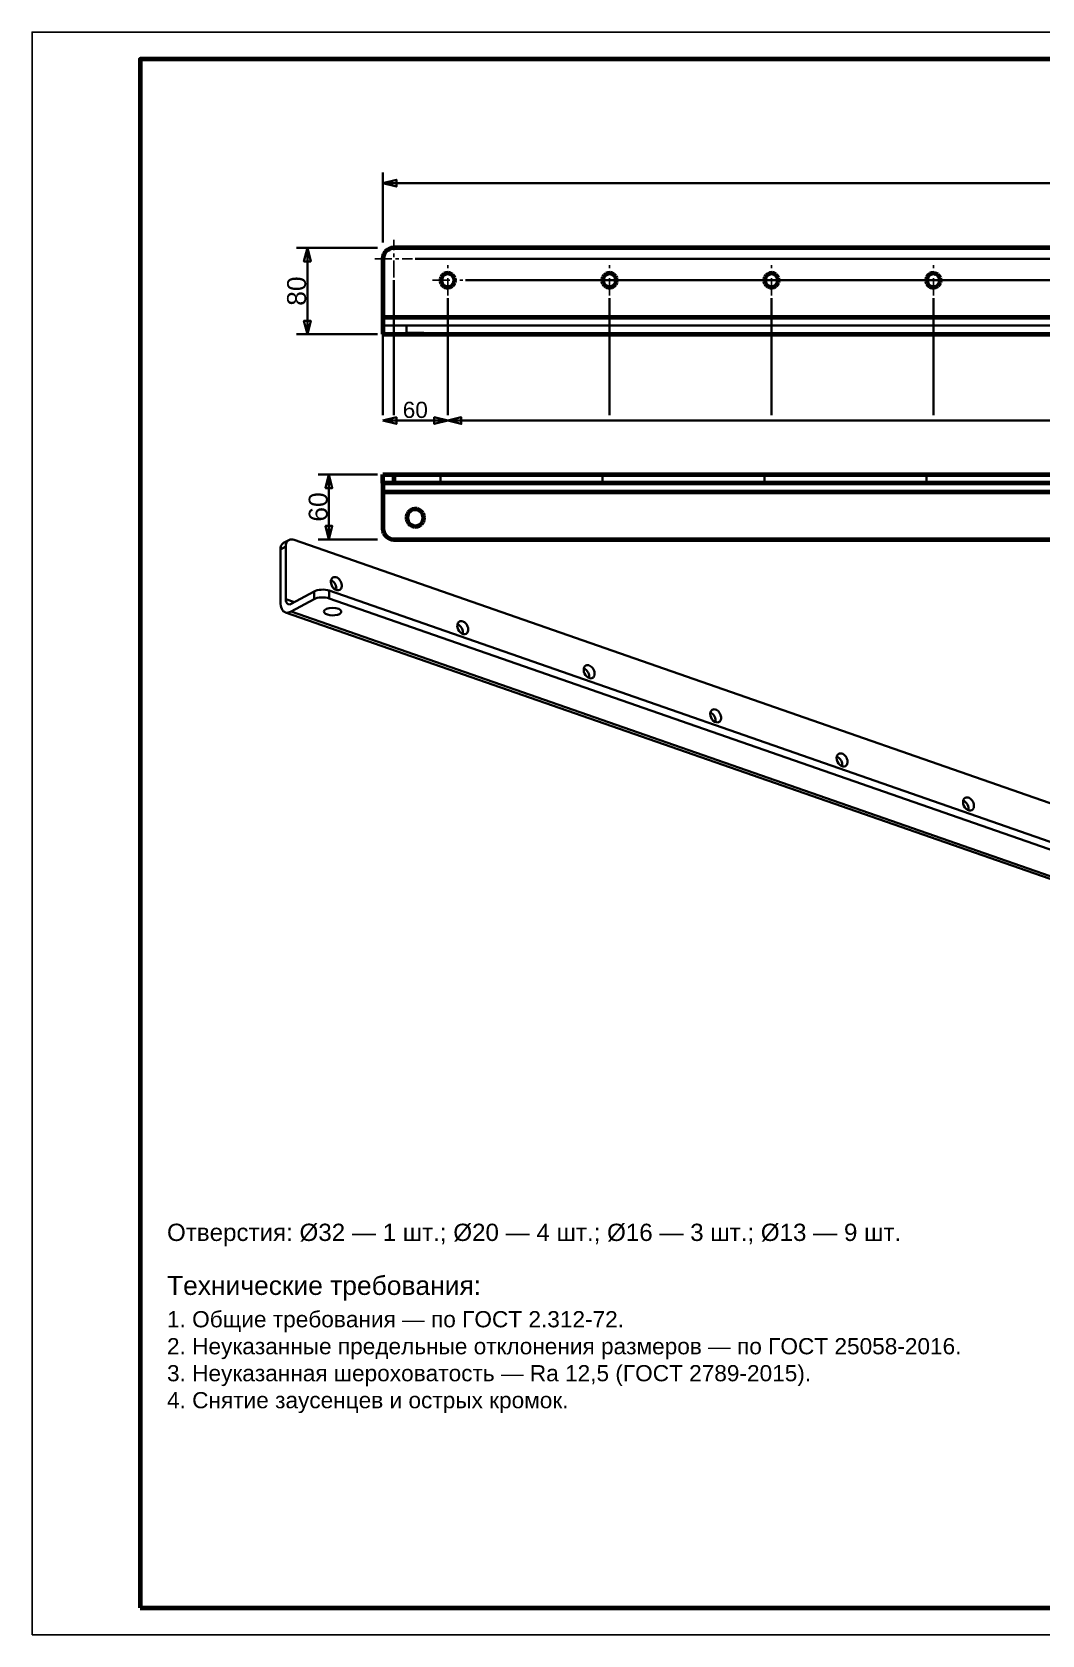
# Model space of a CAD drawing. Header units: millimetres. Extents: x 0 to 420, y 0 to 297.
# Drawn here: x 0 to 187.1, y 0 to 297 of the extents above; entities that cross this region are included whole.
import ezdxf
from ezdxf.enums import TextEntityAlignment as Align

# ---------------------------------------------------------------- set-up
doc = ezdxf.new("R2010")
doc.units = ezdxf.units.MM
doc.linetypes.add('CENTER', pattern=[5.08, 3.175, -0.635, 0.635, -0.635])
doc.linetypes.add('DASHED', pattern=[1.524, 1.27, -0.254])
doc.styles.add('GOST', font='Arial')

msp = doc.modelspace()

# ---------------------------------------------------------------- linework, layer by layer
at = {"color": 7, "lineweight": 35}
for p, q in [((65, 258), (65, 271)), ((65, 269), (329, 269)), ((64, 257), (49, 257)), ((51, 241), (51, 257)), ((71, 255), (344, 255)), ((67, 251), (67, 226)), ((80.3, 251), (344, 251)), ((110.3, 251), (344, 251)), ((140.3, 251), (344, 251)), ((170.3, 251), (344, 251)), ((77, 247.7), (77, 226)), ((107, 247.7), (107, 226)), ((137, 247.7), (137, 226)), ((167, 247.7), (167, 226)), ((64, 241), (49, 241)), ((65, 241), (65, 226)), ((65, 226), (65, 227)), ((77, 226), (77, 227)), ((77, 226), (77, 227)), ((65, 225), (77, 225)), ((77, 225), (317, 225)), ((64, 215), (53, 215)), ((55, 203), (55, 215)), ((64, 203), (53, 203))]:
    msp.add_line(p, q, dxfattribs=at)
at = {"color": 4, "linetype": 'CENTER', "lineweight": 25}
for p, q in [((67, 251.5), (67, 258.5)), ((63.5, 255), (70.5, 255)), ((77, 248.2), (77, 253.8)), ((107, 248.2), (107, 253.8)), ((137, 248.2), (137, 253.8)), ((167, 248.2), (167, 253.8)), ((74.2, 251), (79.8, 251)), ((104.2, 251), (109.8, 251)), ((134.2, 251), (139.8, 251)), ((164.2, 251), (169.8, 251))]:
    msp.add_line(p, q, dxfattribs=at)
at = {"color": 1, "lineweight": 70}
for p, q in [((65.05, 255.45), (65, 255)), ((65.2, 255.87), (65.05, 255.45)), ((65.44, 256.25), (65.2, 255.87)), ((65.75, 256.56), (65.44, 256.25)), ((66.13, 256.8), (65.75, 256.56)), ((66.55, 256.95), (66.13, 256.8)), ((67, 257), (66.55, 256.95)), ((327, 257), (67, 257)), ((65, 255), (65, 244.2)), ((75.83, 251.56), (75.71, 251.19)), ((75.71, 251.19), (75.71, 250.81)), ((75.71, 250.81), (75.83, 250.44)), ((76.05, 251.88), (75.83, 251.56)), ((75.83, 250.44), (76.05, 250.12)), ((76.35, 252.13), (76.05, 251.88)), ((76.05, 250.12), (76.35, 249.87)), ((76.71, 252.27), (76.35, 252.13)), ((76.35, 249.87), (76.71, 249.73)), ((77.1, 252.3), (76.71, 252.27)), ((76.71, 249.73), (77.1, 249.7)), ((77.47, 252.21), (77.1, 252.3)), ((77.1, 249.7), (77.47, 249.79)), ((77.81, 252.02), (77.47, 252.21)), ((77.47, 249.79), (77.81, 249.98)), ((78.07, 251.73), (77.81, 252.02)), ((77.81, 249.98), (78.07, 250.27)), ((78.24, 251.38), (78.07, 251.73)), ((78.07, 250.27), (78.24, 250.62)), ((78.3, 251), (78.24, 251.38)), ((78.24, 250.62), (78.3, 251)), ((105.83, 251.56), (105.71, 251.19)), ((105.71, 251.19), (105.71, 250.81)), ((105.71, 250.81), (105.83, 250.44)), ((106.05, 251.88), (105.83, 251.56)), ((105.83, 250.44), (106.05, 250.12)), ((106.35, 252.13), (106.05, 251.88)), ((106.05, 250.12), (106.35, 249.87)), ((106.71, 252.27), (106.35, 252.13)), ((106.35, 249.87), (106.71, 249.73)), ((107.1, 252.3), (106.71, 252.27)), ((106.71, 249.73), (107.1, 249.7)), ((107.47, 252.21), (107.1, 252.3)), ((107.1, 249.7), (107.47, 249.79)), ((107.81, 252.02), (107.47, 252.21)), ((107.47, 249.79), (107.81, 249.98)), ((108.07, 251.73), (107.81, 252.02)), ((107.81, 249.98), (108.07, 250.27)), ((108.24, 251.38), (108.07, 251.73)), ((108.07, 250.27), (108.24, 250.62)), ((108.3, 251), (108.24, 251.38)), ((108.24, 250.62), (108.3, 251)), ((135.83, 251.56), (135.71, 251.19)), ((135.71, 251.19), (135.71, 250.81)), ((135.71, 250.81), (135.83, 250.44)), ((136.05, 251.88), (135.83, 251.56)), ((135.83, 250.44), (136.05, 250.12)), ((136.35, 252.13), (136.05, 251.88)), ((136.05, 250.12), (136.35, 249.87)), ((136.71, 252.27), (136.35, 252.13)), ((136.35, 249.87), (136.71, 249.73)), ((137.1, 252.3), (136.71, 252.27)), ((136.71, 249.73), (137.1, 249.7)), ((137.47, 252.21), (137.1, 252.3)), ((137.1, 249.7), (137.47, 249.79)), ((137.81, 252.02), (137.47, 252.21)), ((137.47, 249.79), (137.81, 249.98)), ((138.07, 251.73), (137.81, 252.02)), ((137.81, 249.98), (138.07, 250.27)), ((138.24, 251.38), (138.07, 251.73)), ((138.07, 250.27), (138.24, 250.62)), ((138.3, 251), (138.24, 251.38)), ((138.24, 250.62), (138.3, 251)), ((165.83, 251.56), (165.71, 251.19)), ((165.71, 251.19), (165.71, 250.81)), ((165.71, 250.81), (165.83, 250.44)), ((166.05, 251.88), (165.83, 251.56)), ((165.83, 250.44), (166.05, 250.12)), ((166.35, 252.13), (166.05, 251.88)), ((166.05, 250.12), (166.35, 249.87)), ((166.71, 252.27), (166.35, 252.13)), ((166.35, 249.87), (166.71, 249.73)), ((167.1, 252.3), (166.71, 252.27)), ((166.71, 249.73), (167.1, 249.7)), ((167.47, 252.21), (167.1, 252.3)), ((167.1, 249.7), (167.47, 249.79)), ((167.81, 252.02), (167.47, 252.21)), ((167.47, 249.79), (167.81, 249.98)), ((168.07, 251.73), (167.81, 252.02)), ((167.81, 249.98), (168.07, 250.27)), ((168.24, 251.38), (168.07, 251.73)), ((168.07, 250.27), (168.24, 250.62)), ((168.3, 251), (168.24, 251.38)), ((168.24, 250.62), (168.3, 251)), ((65, 244.2), (65, 243.84)), ((65, 244.2), (329, 244.2)), ((65, 243.84), (65, 243.49)), ((65, 243.49), (65, 243.14)), ((65, 243.14), (65, 242.81)), ((65, 242.81), (65, 242.5)), ((65, 242.5), (65, 242.2)), ((65, 242.2), (65, 241.94)), ((65, 241.94), (65, 241.7)), ((65, 241.7), (65, 241.49)), ((65, 241.49), (65, 241.32)), ((65, 241.32), (65, 241.18)), ((65, 241.18), (65, 241.08)), ((65, 241.08), (65, 241.02)), ((65, 241.02), (65, 241)), ((65, 241), (329, 241)), ((69.44, 241), (69.4, 241)), ((69.56, 241), (69.44, 241)), ((69.75, 241), (69.56, 241)), ((70, 241), (69.75, 241)), ((70.31, 241), (70, 241)), ((70.64, 241), (70.31, 241)), ((71, 241), (70.64, 241)), ((71.36, 241), (71, 241)), ((71.69, 241), (71.36, 241)), ((72, 241), (71.69, 241)), ((72.25, 241), (72, 241)), ((72.44, 241), (72.25, 241)), ((72.56, 241), (72.44, 241)), ((72.6, 241), (72.56, 241)), ((65, 213.4), (65, 215)), ((65, 215), (65.01, 215)), ((65.01, 215), (65.05, 215)), ((65.05, 215), (65.11, 215)), ((65.11, 215), (65.2, 215)), ((65.2, 215), (65.31, 215)), ((65.31, 215), (65.44, 215)), ((65.44, 215), (65.59, 215)), ((65.59, 215), (65.75, 215)), ((65.75, 215), (65.94, 215)), ((65.94, 215), (66.13, 215)), ((66.13, 215), (66.34, 215)), ((66.34, 215), (66.55, 215)), ((66.55, 215), (66.78, 215)), ((66.78, 215), (67, 215)), ((67, 215), (327, 215)), ((67, 215), (67, 213.4)), ((65.01, 213.4), (65, 213.4)), ((65, 213.4), (65, 213.39)), ((65, 213.39), (65, 213.36)), ((65, 213.36), (65, 213.31)), ((65, 213.31), (65, 213.24)), ((65, 213.24), (65, 213.15)), ((65, 213.15), (65, 213.05)), ((65, 213.05), (65, 212.93)), ((65, 212.93), (65, 212.8)), ((65, 212.8), (65, 212.65)), ((65, 212.65), (65, 212.49)), ((65, 212.49), (65, 212.33)), ((65, 212.33), (65, 212.16)), ((65, 212.16), (65, 211.98)), ((65, 211.98), (65, 211.8)), ((65, 211.8), (65, 205)), ((65, 211.8), (329, 211.8)), ((65.05, 213.4), (65.01, 213.4)), ((65.11, 213.4), (65.05, 213.4)), ((65.2, 213.4), (65.11, 213.4)), ((65.31, 213.4), (65.2, 213.4)), ((65.44, 213.4), (65.31, 213.4)), ((65.59, 213.4), (65.44, 213.4)), ((65.75, 213.4), (65.59, 213.4)), ((65.94, 213.4), (65.75, 213.4)), ((66.13, 213.4), (65.94, 213.4)), ((66.34, 213.4), (66.13, 213.4)), ((66.55, 213.4), (66.34, 213.4)), ((66.78, 213.4), (66.55, 213.4)), ((67, 213.4), (66.78, 213.4)), ((327, 213.4), (67, 213.4)), ((69.76, 208.01), (69.53, 207.64)), ((70.08, 208.31), (69.76, 208.01)), ((70.46, 208.51), (70.08, 208.31)), ((70.89, 208.6), (70.46, 208.51)), ((71.33, 208.57), (70.89, 208.6)), ((71.74, 208.42), (71.33, 208.57)), ((72.09, 208.17), (71.74, 208.42)), ((72.37, 207.83), (72.09, 208.17)), ((65, 205), (65.05, 204.55)), ((69.53, 207.64), (69.41, 207.22)), ((69.41, 207.22), (69.41, 206.78)), ((69.41, 206.78), (69.53, 206.36)), ((69.53, 206.36), (69.76, 205.99)), ((69.76, 205.99), (70.08, 205.69)), ((70.08, 205.69), (70.46, 205.49)), ((70.46, 205.49), (70.89, 205.4)), ((70.89, 205.4), (71.33, 205.43)), ((71.33, 205.43), (71.74, 205.58)), ((71.74, 205.58), (72.09, 205.83)), ((72.09, 205.83), (72.37, 206.17)), ((72.54, 207.43), (72.37, 207.83)), ((72.37, 206.17), (72.54, 206.57)), ((72.6, 207), (72.54, 207.43)), ((72.54, 206.57), (72.6, 207)), ((65.05, 204.55), (65.2, 204.13)), ((65.2, 204.13), (65.44, 203.75)), ((65.44, 203.75), (65.75, 203.44)), ((65.75, 203.44), (66.13, 203.2)), ((66.13, 203.2), (66.55, 203.05)), ((66.55, 203.05), (67, 203)), ((67, 203), (327, 203))]:
    msp.add_line(p, q, dxfattribs=at)
at = {"color": 5, "linetype": 'DASHED', "lineweight": 35}
for p, q in [((65, 255), (65.05, 255.45)), ((65.05, 255.45), (65.2, 255.87)), ((65.2, 255.87), (65.44, 256.25)), ((65.44, 256.25), (65.75, 256.56)), ((65.75, 256.56), (66.13, 256.8)), ((66.13, 256.8), (66.55, 256.95)), ((66.55, 256.95), (67, 257)), ((67, 257), (327, 257)), ((65, 244.2), (65, 255)), ((75.71, 251.19), (75.83, 251.56)), ((75.71, 250.81), (75.71, 251.19)), ((75.83, 250.44), (75.71, 250.81)), ((75.83, 251.56), (76.05, 251.88)), ((76.05, 250.12), (75.83, 250.44)), ((76.05, 251.88), (76.35, 252.13)), ((76.35, 249.87), (76.05, 250.12)), ((76.35, 252.13), (76.71, 252.27)), ((76.71, 249.73), (76.35, 249.87)), ((76.71, 252.27), (77.1, 252.3)), ((77.1, 249.7), (76.71, 249.73)), ((77.1, 252.3), (77.47, 252.21)), ((77.47, 249.79), (77.1, 249.7)), ((77.47, 252.21), (77.81, 252.02)), ((77.81, 249.98), (77.47, 249.79)), ((77.81, 252.02), (78.07, 251.73)), ((78.07, 250.27), (77.81, 249.98)), ((78.07, 251.73), (78.24, 251.38)), ((78.24, 250.62), (78.07, 250.27)), ((78.24, 251.38), (78.3, 251)), ((78.3, 251), (78.24, 250.62)), ((105.71, 251.19), (105.83, 251.56)), ((105.71, 250.81), (105.71, 251.19)), ((105.83, 250.44), (105.71, 250.81)), ((105.83, 251.56), (106.05, 251.88)), ((106.05, 250.12), (105.83, 250.44)), ((106.05, 251.88), (106.35, 252.13)), ((106.35, 249.87), (106.05, 250.12)), ((106.35, 252.13), (106.71, 252.27)), ((106.71, 249.73), (106.35, 249.87)), ((106.71, 252.27), (107.1, 252.3)), ((107.1, 249.7), (106.71, 249.73)), ((107.1, 252.3), (107.47, 252.21)), ((107.47, 249.79), (107.1, 249.7)), ((107.47, 252.21), (107.81, 252.02)), ((107.81, 249.98), (107.47, 249.79)), ((107.81, 252.02), (108.07, 251.73)), ((108.07, 250.27), (107.81, 249.98)), ((108.07, 251.73), (108.24, 251.38)), ((108.24, 250.62), (108.07, 250.27)), ((108.24, 251.38), (108.3, 251)), ((108.3, 251), (108.24, 250.62)), ((135.71, 251.19), (135.83, 251.56)), ((135.71, 250.81), (135.71, 251.19)), ((135.83, 250.44), (135.71, 250.81)), ((135.83, 251.56), (136.05, 251.88)), ((136.05, 250.12), (135.83, 250.44)), ((136.05, 251.88), (136.35, 252.13)), ((136.35, 249.87), (136.05, 250.12)), ((136.35, 252.13), (136.71, 252.27)), ((136.71, 249.73), (136.35, 249.87)), ((136.71, 252.27), (137.1, 252.3)), ((137.1, 249.7), (136.71, 249.73)), ((137.1, 252.3), (137.47, 252.21)), ((137.47, 249.79), (137.1, 249.7)), ((137.47, 252.21), (137.81, 252.02)), ((137.81, 249.98), (137.47, 249.79)), ((137.81, 252.02), (138.07, 251.73)), ((138.07, 250.27), (137.81, 249.98)), ((138.07, 251.73), (138.24, 251.38)), ((138.24, 250.62), (138.07, 250.27)), ((138.24, 251.38), (138.3, 251)), ((138.3, 251), (138.24, 250.62)), ((165.71, 251.19), (165.83, 251.56)), ((165.71, 250.81), (165.71, 251.19)), ((165.83, 250.44), (165.71, 250.81)), ((165.83, 251.56), (166.05, 251.88)), ((166.05, 250.12), (165.83, 250.44)), ((166.05, 251.88), (166.35, 252.13)), ((166.35, 249.87), (166.05, 250.12)), ((166.35, 252.13), (166.71, 252.27)), ((166.71, 249.73), (166.35, 249.87)), ((166.71, 252.27), (167.1, 252.3)), ((167.1, 249.7), (166.71, 249.73)), ((167.1, 252.3), (167.47, 252.21)), ((167.47, 249.79), (167.1, 249.7)), ((167.47, 252.21), (167.81, 252.02)), ((167.81, 249.98), (167.47, 249.79)), ((167.81, 252.02), (168.07, 251.73)), ((168.07, 250.27), (167.81, 249.98)), ((168.07, 251.73), (168.24, 251.38)), ((168.24, 250.62), (168.07, 250.27)), ((168.24, 251.38), (168.3, 251)), ((168.3, 251), (168.24, 250.62)), ((65, 244.02), (65, 244.2)), ((65, 243.84), (65, 244.02)), ((65, 243.67), (65, 243.84)), ((65, 243.51), (65, 243.67)), ((65, 243.35), (65, 243.51)), ((65, 243.2), (65, 243.35)), ((65, 243.07), (65, 243.2)), ((65, 242.95), (65, 243.07)), ((65, 242.85), (65, 242.95)), ((65, 242.76), (65, 242.85)), ((65, 242.69), (65, 242.76)), ((65, 242.64), (65, 242.69)), ((65, 242.61), (65, 242.64)), ((65, 242.6), (65, 242.61)), ((329, 242.6), (65, 242.6)), ((65.01, 242.6), (65, 242.6)), ((65, 242.6), (65, 241)), ((65, 242.6), (65, 241)), ((65, 241), (65.01, 241)), ((65.05, 242.6), (65.01, 242.6)), ((65.01, 241), (65.05, 241)), ((65.11, 242.6), (65.05, 242.6)), ((65.05, 241), (65.11, 241)), ((65.2, 242.6), (65.11, 242.6)), ((65.11, 241), (65.2, 241)), ((65.31, 242.6), (65.2, 242.6)), ((65.2, 241), (65.31, 241)), ((65.44, 242.6), (65.31, 242.6)), ((65.31, 241), (65.44, 241)), ((65.59, 242.6), (65.44, 242.6)), ((65.44, 241), (65.59, 241)), ((65.75, 242.6), (65.59, 242.6)), ((65.59, 241), (65.75, 241)), ((65.94, 242.6), (65.75, 242.6)), ((65.75, 241), (65.94, 241)), ((66.13, 242.6), (65.94, 242.6)), ((65.94, 241), (66.13, 241)), ((66.34, 242.6), (66.13, 242.6)), ((66.13, 241), (66.34, 241)), ((66.55, 242.6), (66.34, 242.6)), ((66.34, 241), (66.55, 241)), ((66.78, 242.6), (66.55, 242.6)), ((66.55, 241), (66.78, 241)), ((67, 242.6), (66.78, 242.6)), ((66.78, 241), (67, 241)), ((327, 242.6), (67, 242.6)), ((327, 241), (67, 241)), ((69.4, 242.6), (69.4, 241)), ((69.4, 242.6), (69.44, 242.6)), ((69.44, 242.6), (69.4, 242.6)), ((69.4, 241), (69.44, 241)), ((69.44, 242.6), (69.56, 242.6)), ((69.56, 242.6), (69.44, 242.6)), ((69.44, 241), (69.56, 241)), ((69.56, 242.6), (69.75, 242.6)), ((69.75, 242.6), (69.56, 242.6)), ((69.56, 241), (69.75, 241)), ((69.75, 242.6), (70, 242.6)), ((70, 242.6), (69.75, 242.6)), ((69.75, 241), (70, 241)), ((70, 242.6), (70.31, 242.6)), ((70.31, 242.6), (70, 242.6)), ((70, 241), (70.31, 241)), ((70.31, 242.6), (70.64, 242.6)), ((70.64, 242.6), (70.31, 242.6)), ((70.31, 241), (70.64, 241)), ((70.64, 242.6), (71, 242.6)), ((71, 242.6), (70.64, 242.6)), ((70.64, 241), (71, 241)), ((71, 242.6), (71.36, 242.6)), ((71.36, 242.6), (71, 242.6)), ((71, 241), (71.36, 241)), ((71.36, 242.6), (71.69, 242.6)), ((71.69, 242.6), (71.36, 242.6)), ((71.36, 241), (71.69, 241)), ((71.69, 242.6), (72, 242.6)), ((72, 242.6), (71.69, 242.6)), ((71.69, 241), (72, 241)), ((72, 242.6), (72.25, 242.6)), ((72.25, 242.6), (72, 242.6)), ((72, 241), (72.25, 241)), ((72.25, 242.6), (72.44, 242.6)), ((72.44, 242.6), (72.25, 242.6)), ((72.25, 241), (72.44, 241)), ((72.44, 242.6), (72.56, 242.6)), ((72.56, 242.6), (72.44, 242.6)), ((72.44, 241), (72.56, 241)), ((72.56, 242.6), (72.6, 242.6)), ((72.6, 242.6), (72.56, 242.6)), ((72.56, 241), (72.6, 241)), ((329, 215), (65, 215)), ((65, 215), (65, 214.98)), ((65, 215), (65, 213.4)), ((65, 214.98), (65, 214.92)), ((65, 214.92), (65, 214.82)), ((65, 214.82), (65, 214.68)), ((65, 214.68), (65, 214.51)), ((65, 214.51), (65, 214.3)), ((65, 214.3), (65, 214.06)), ((65, 214.06), (65, 213.8)), ((75.7, 213.4), (75.7, 215)), ((75.7, 215), (75.73, 215)), ((75.73, 215), (75.7, 215)), ((75.73, 215), (75.83, 215)), ((75.83, 215), (75.73, 215)), ((75.83, 215), (75.98, 215)), ((75.98, 215), (75.83, 215)), ((75.98, 215), (76.19, 215)), ((76.19, 215), (75.98, 215)), ((76.19, 215), (76.44, 215)), ((76.44, 215), (76.19, 215)), ((76.44, 215), (76.71, 215)), ((76.71, 215), (76.44, 215)), ((76.71, 215), (77, 215)), ((77, 215), (76.71, 215)), ((77, 215), (77.29, 215)), ((77.29, 215), (77, 215)), ((77.29, 215), (77.56, 215)), ((77.56, 215), (77.29, 215)), ((77.56, 215), (77.81, 215)), ((77.81, 215), (77.56, 215)), ((77.81, 215), (78.02, 215)), ((78.02, 215), (77.81, 215)), ((78.02, 215), (78.17, 215)), ((78.17, 215), (78.02, 215)), ((78.17, 215), (78.27, 215)), ((78.27, 215), (78.17, 215)), ((78.27, 215), (78.3, 215)), ((78.3, 215), (78.27, 215)), ((105.7, 213.4), (105.7, 215)), ((105.7, 215), (105.73, 215)), ((105.73, 215), (105.7, 215)), ((105.73, 215), (105.83, 215)), ((105.83, 215), (105.73, 215)), ((105.83, 215), (105.98, 215)), ((105.98, 215), (105.83, 215)), ((105.98, 215), (106.19, 215)), ((106.19, 215), (105.98, 215)), ((106.19, 215), (106.44, 215)), ((106.44, 215), (106.19, 215)), ((106.44, 215), (106.71, 215)), ((106.71, 215), (106.44, 215)), ((106.71, 215), (107, 215)), ((107, 215), (106.71, 215)), ((107, 215), (107.29, 215)), ((107.29, 215), (107, 215)), ((107.29, 215), (107.56, 215)), ((107.56, 215), (107.29, 215)), ((107.56, 215), (107.81, 215)), ((107.81, 215), (107.56, 215)), ((107.81, 215), (108.02, 215)), ((108.02, 215), (107.81, 215)), ((108.02, 215), (108.17, 215)), ((108.17, 215), (108.02, 215)), ((108.17, 215), (108.27, 215)), ((108.27, 215), (108.17, 215)), ((108.27, 215), (108.3, 215)), ((108.3, 215), (108.27, 215)), ((135.7, 213.4), (135.7, 215)), ((135.7, 215), (135.73, 215)), ((135.73, 215), (135.7, 215)), ((135.73, 215), (135.83, 215)), ((135.83, 215), (135.73, 215)), ((135.83, 215), (135.98, 215)), ((135.98, 215), (135.83, 215)), ((135.98, 215), (136.19, 215)), ((136.19, 215), (135.98, 215)), ((136.19, 215), (136.44, 215)), ((136.44, 215), (136.19, 215)), ((136.44, 215), (136.71, 215)), ((136.71, 215), (136.44, 215)), ((136.71, 215), (137, 215)), ((137, 215), (136.71, 215)), ((137, 215), (137.29, 215)), ((137.29, 215), (137, 215)), ((137.29, 215), (137.56, 215)), ((137.56, 215), (137.29, 215)), ((137.56, 215), (137.81, 215)), ((137.81, 215), (137.56, 215)), ((137.81, 215), (138.02, 215)), ((138.02, 215), (137.81, 215)), ((138.02, 215), (138.17, 215)), ((138.17, 215), (138.02, 215)), ((138.17, 215), (138.27, 215)), ((138.27, 215), (138.17, 215)), ((138.27, 215), (138.3, 215)), ((138.3, 215), (138.27, 215)), ((165.7, 213.4), (165.7, 215)), ((165.7, 215), (165.73, 215)), ((165.73, 215), (165.7, 215)), ((165.73, 215), (165.83, 215)), ((165.83, 215), (165.73, 215)), ((165.83, 215), (165.98, 215)), ((165.98, 215), (165.83, 215)), ((165.98, 215), (166.19, 215)), ((166.19, 215), (165.98, 215)), ((166.19, 215), (166.44, 215)), ((166.44, 215), (166.19, 215)), ((166.44, 215), (166.71, 215)), ((166.71, 215), (166.44, 215)), ((166.71, 215), (167, 215)), ((167, 215), (166.71, 215)), ((167, 215), (167.29, 215)), ((167.29, 215), (167, 215)), ((167.29, 215), (167.56, 215)), ((167.56, 215), (167.29, 215)), ((167.56, 215), (167.81, 215)), ((167.81, 215), (167.56, 215)), ((167.81, 215), (168.02, 215)), ((168.02, 215), (167.81, 215)), ((168.02, 215), (168.17, 215)), ((168.17, 215), (168.02, 215)), ((168.17, 215), (168.27, 215)), ((168.27, 215), (168.17, 215)), ((168.27, 215), (168.3, 215)), ((168.3, 215), (168.27, 215)), ((65, 213.8), (65, 213.5)), ((65, 213.5), (65, 213.19)), ((65, 213.4), (329, 213.4)), ((65, 213.19), (65, 212.86)), ((65, 212.86), (65, 212.51)), ((65, 212.51), (65, 212.16)), ((65, 212.16), (65, 211.8)), ((65, 211.8), (65, 205)), ((75.7, 213.4), (75.73, 213.4)), ((75.73, 213.4), (75.7, 213.4)), ((75.73, 213.4), (75.83, 213.4)), ((75.83, 213.4), (75.73, 213.4)), ((75.83, 213.4), (75.98, 213.4)), ((75.98, 213.4), (75.83, 213.4)), ((75.98, 213.4), (76.19, 213.4)), ((76.19, 213.4), (75.98, 213.4)), ((76.19, 213.4), (76.44, 213.4)), ((76.44, 213.4), (76.19, 213.4)), ((76.44, 213.4), (76.71, 213.4)), ((76.71, 213.4), (76.44, 213.4)), ((76.71, 213.4), (77, 213.4)), ((77, 213.4), (76.71, 213.4)), ((77, 213.4), (77.29, 213.4)), ((77.29, 213.4), (77, 213.4)), ((77.29, 213.4), (77.56, 213.4)), ((77.56, 213.4), (77.29, 213.4)), ((77.56, 213.4), (77.81, 213.4)), ((77.81, 213.4), (77.56, 213.4)), ((77.81, 213.4), (78.02, 213.4)), ((78.02, 213.4), (77.81, 213.4)), ((78.02, 213.4), (78.17, 213.4)), ((78.17, 213.4), (78.02, 213.4)), ((78.17, 213.4), (78.27, 213.4)), ((78.27, 213.4), (78.17, 213.4)), ((78.27, 213.4), (78.3, 213.4)), ((78.3, 213.4), (78.27, 213.4)), ((105.7, 213.4), (105.73, 213.4)), ((105.73, 213.4), (105.7, 213.4)), ((105.73, 213.4), (105.83, 213.4)), ((105.83, 213.4), (105.73, 213.4)), ((105.83, 213.4), (105.98, 213.4)), ((105.98, 213.4), (105.83, 213.4)), ((105.98, 213.4), (106.19, 213.4)), ((106.19, 213.4), (105.98, 213.4)), ((106.19, 213.4), (106.44, 213.4)), ((106.44, 213.4), (106.19, 213.4)), ((106.44, 213.4), (106.71, 213.4)), ((106.71, 213.4), (106.44, 213.4)), ((106.71, 213.4), (107, 213.4)), ((107, 213.4), (106.71, 213.4)), ((107, 213.4), (107.29, 213.4)), ((107.29, 213.4), (107, 213.4)), ((107.29, 213.4), (107.56, 213.4)), ((107.56, 213.4), (107.29, 213.4)), ((107.56, 213.4), (107.81, 213.4)), ((107.81, 213.4), (107.56, 213.4)), ((107.81, 213.4), (108.02, 213.4)), ((108.02, 213.4), (107.81, 213.4)), ((108.02, 213.4), (108.17, 213.4)), ((108.17, 213.4), (108.02, 213.4)), ((108.17, 213.4), (108.27, 213.4)), ((108.27, 213.4), (108.17, 213.4)), ((108.27, 213.4), (108.3, 213.4)), ((108.3, 213.4), (108.27, 213.4)), ((135.7, 213.4), (135.73, 213.4)), ((135.73, 213.4), (135.7, 213.4)), ((135.73, 213.4), (135.83, 213.4)), ((135.83, 213.4), (135.73, 213.4)), ((135.83, 213.4), (135.98, 213.4)), ((135.98, 213.4), (135.83, 213.4)), ((135.98, 213.4), (136.19, 213.4)), ((136.19, 213.4), (135.98, 213.4)), ((136.19, 213.4), (136.44, 213.4)), ((136.44, 213.4), (136.19, 213.4)), ((136.44, 213.4), (136.71, 213.4)), ((136.71, 213.4), (136.44, 213.4)), ((136.71, 213.4), (137, 213.4)), ((137, 213.4), (136.71, 213.4)), ((137, 213.4), (137.29, 213.4)), ((137.29, 213.4), (137, 213.4)), ((137.29, 213.4), (137.56, 213.4)), ((137.56, 213.4), (137.29, 213.4)), ((137.56, 213.4), (137.81, 213.4)), ((137.81, 213.4), (137.56, 213.4)), ((137.81, 213.4), (138.02, 213.4)), ((138.02, 213.4), (137.81, 213.4)), ((138.02, 213.4), (138.17, 213.4)), ((138.17, 213.4), (138.02, 213.4)), ((138.17, 213.4), (138.27, 213.4)), ((138.27, 213.4), (138.17, 213.4)), ((138.27, 213.4), (138.3, 213.4)), ((138.3, 213.4), (138.27, 213.4)), ((165.7, 213.4), (165.73, 213.4)), ((165.73, 213.4), (165.7, 213.4)), ((165.73, 213.4), (165.83, 213.4)), ((165.83, 213.4), (165.73, 213.4)), ((165.83, 213.4), (165.98, 213.4)), ((165.98, 213.4), (165.83, 213.4)), ((165.98, 213.4), (166.19, 213.4)), ((166.19, 213.4), (165.98, 213.4)), ((166.19, 213.4), (166.44, 213.4)), ((166.44, 213.4), (166.19, 213.4)), ((166.44, 213.4), (166.71, 213.4)), ((166.71, 213.4), (166.44, 213.4)), ((166.71, 213.4), (167, 213.4)), ((167, 213.4), (166.71, 213.4)), ((167, 213.4), (167.29, 213.4)), ((167.29, 213.4), (167, 213.4)), ((167.29, 213.4), (167.56, 213.4)), ((167.56, 213.4), (167.29, 213.4)), ((167.56, 213.4), (167.81, 213.4)), ((167.81, 213.4), (167.56, 213.4)), ((167.81, 213.4), (168.02, 213.4)), ((168.02, 213.4), (167.81, 213.4)), ((168.02, 213.4), (168.17, 213.4)), ((168.17, 213.4), (168.02, 213.4)), ((168.17, 213.4), (168.27, 213.4)), ((168.27, 213.4), (168.17, 213.4)), ((168.27, 213.4), (168.3, 213.4)), ((168.3, 213.4), (168.27, 213.4)), ((69.53, 207.64), (69.76, 208.01)), ((69.76, 208.01), (70.08, 208.31)), ((70.08, 208.31), (70.46, 208.51)), ((70.46, 208.51), (70.89, 208.6)), ((70.89, 208.6), (71.33, 208.57)), ((71.33, 208.57), (71.74, 208.42)), ((71.74, 208.42), (72.09, 208.17)), ((72.09, 208.17), (72.37, 207.83)), ((65.05, 204.55), (65, 205)), ((69.41, 207.22), (69.53, 207.64)), ((69.41, 206.78), (69.41, 207.22)), ((69.53, 206.36), (69.41, 206.78)), ((69.76, 205.99), (69.53, 206.36)), ((70.08, 205.69), (69.76, 205.99)), ((70.46, 205.49), (70.08, 205.69)), ((70.89, 205.4), (70.46, 205.49)), ((71.33, 205.43), (70.89, 205.4)), ((71.74, 205.58), (71.33, 205.43)), ((72.09, 205.83), (71.74, 205.58)), ((72.37, 206.17), (72.09, 205.83)), ((72.37, 207.83), (72.54, 207.43)), ((72.54, 206.57), (72.37, 206.17)), ((72.54, 207.43), (72.6, 207)), ((72.6, 207), (72.54, 206.57)), ((65.2, 204.13), (65.05, 204.55)), ((65.44, 203.75), (65.2, 204.13)), ((65.75, 203.44), (65.44, 203.75)), ((66.13, 203.2), (65.75, 203.44)), ((66.55, 203.05), (66.13, 203.2)), ((67, 203), (66.55, 203.05)), ((67, 203), (327, 203))]:
    msp.add_line(p, q, dxfattribs=at)
at = {"color": 1, "lineweight": 35}
for p, q in [((46.16, 201.86), (46.35, 202.14)), ((46.35, 202.14), (46.61, 202.33)), ((46.61, 202.33), (47.6, 202.88)), ((47.04, 202.06), (47, 201.66)), ((47.16, 202.4), (47.04, 202.06)), ((47.35, 202.68), (47.16, 202.4)), ((47.6, 202.88), (47.35, 202.68)), ((47.82, 202.96), (47.6, 202.88)), ((48.06, 203), (47.82, 202.96)), ((48.3, 202.99), (48.06, 203)), ((48.56, 202.92), (48.3, 202.99)), ((251.59, 132.14), (48.56, 202.92)), ((47, 201.66), (46, 201.12)), ((46, 201.12), (46.04, 201.51)), ((46, 201.12), (46, 191.4)), ((46.04, 201.51), (46.16, 201.86)), ((47, 201.66), (47, 191.94)), ((56.1, 196.02), (55.92, 196)), ((56.3, 195.99), (56.1, 196.02)), ((48, 191.05), (52.25, 193.36)), ((52.25, 193.36), (52.52, 193.48)), ((52.25, 191.92), (52.25, 193.36)), ((52.52, 193.48), (52.84, 193.58)), ((52.84, 193.58), (53.2, 193.65)), ((53.2, 193.65), (53.59, 193.68)), ((53.59, 193.68), (53.98, 193.69)), ((53.98, 193.69), (54.37, 193.66)), ((54.37, 193.66), (54.73, 193.59)), ((54.73, 193.59), (55.06, 193.5)), ((55.06, 193.5), (258.08, 122.72)), ((55.06, 193.5), (55.06, 192.06)), ((55.38, 195.41), (55.35, 195.15)), ((55.35, 195.15), (55.39, 194.82)), ((55.46, 195.63), (55.38, 195.41)), ((55.38, 195.42), (55.61, 195.31)), ((55.39, 194.82), (55.51, 194.48)), ((55.58, 195.81), (55.46, 195.63)), ((55.51, 194.48), (55.69, 194.17)), ((55.75, 195.94), (55.58, 195.81)), ((55.61, 195.31), (55.82, 195.14)), ((55.69, 194.17), (55.92, 193.9)), ((55.92, 196), (55.75, 195.94)), ((55.82, 195.14), (56.01, 194.93)), ((55.92, 193.9), (56.19, 193.71)), ((56.01, 194.93), (56.17, 194.69)), ((56.17, 194.69), (56.29, 194.43)), ((56.19, 193.71), (56.47, 193.6)), ((56.29, 194.43), (56.36, 194.15)), ((56.5, 195.91), (56.3, 195.99)), ((56.36, 194.15), (56.39, 193.88)), ((56.39, 193.88), (56.36, 193.63)), ((56.47, 193.6), (56.75, 193.58)), ((56.69, 195.8), (56.5, 195.91)), ((56.87, 195.64), (56.69, 195.8)), ((56.75, 193.58), (56.99, 193.66)), ((57.04, 195.45), (56.87, 195.64)), ((56.99, 193.66), (57.14, 193.76)), ((57.17, 195.24), (57.04, 195.45)), ((57.14, 193.76), (57.25, 193.91)), ((57.28, 195), (57.17, 195.24)), ((57.25, 193.91), (57.33, 194.09)), ((57.35, 194.77), (57.28, 195)), ((57.33, 194.09), (57.38, 194.3)), ((57.38, 194.53), (57.35, 194.77)), ((57.38, 194.3), (57.38, 194.53)), ((46, 191.4), (46.02, 191.04)), ((46.02, 191.04), (46.06, 190.71)), ((46.06, 190.71), (46.14, 190.41)), ((46.14, 190.41), (46.25, 190.14)), ((46.25, 190.14), (46.39, 189.9)), ((47, 191.94), (47.03, 191.6)), ((47, 191.94), (48.61, 191.38)), ((47.03, 191.6), (47.13, 191.31)), ((47.13, 191.31), (47.28, 191.1)), ((47.28, 191.1), (47.47, 190.98)), ((47.47, 190.98), (47.73, 190.95)), ((47.73, 190.95), (48, 191.05)), ((48, 189.61), (52.25, 191.92)), ((52.52, 192.04), (52.25, 191.92)), ((52.84, 192.14), (52.52, 192.04)), ((53.2, 192.21), (52.84, 192.14)), ((53.59, 192.24), (53.2, 192.21)), ((53.98, 192.25), (53.59, 192.24)), ((54.37, 192.21), (53.98, 192.25)), ((54.55, 190.1), (54.35, 190)), ((54.73, 192.15), (54.37, 192.21)), ((55.07, 190.25), (54.55, 190.1)), ((55.06, 192.06), (54.73, 192.15)), ((55.06, 192.06), (258.08, 121.28)), ((55.68, 190.31), (55.07, 190.25)), ((56.3, 190.25), (55.68, 190.31)), ((56.81, 190.1), (56.3, 190.25)), ((57.01, 190), (56.81, 190.1)), ((46.39, 189.9), (46.55, 189.71)), ((46.55, 189.71), (46.74, 189.57)), ((46.74, 189.57), (46.95, 189.47)), ((46.95, 189.47), (47.19, 189.41)), ((46.95, 189.47), (253.1, 117.6)), ((47.19, 189.41), (47.45, 189.42)), ((47.45, 189.42), (47.72, 189.49)), ((47.72, 189.49), (48, 189.61)), ((254.15, 117.74), (48, 189.61)), ((54.11, 189.74), (54.08, 189.61)), ((54.08, 189.61), (54.1, 189.5)), ((54.1, 189.5), (54.16, 189.4)), ((54.2, 189.88), (54.11, 189.74)), ((54.16, 189.4), (54.38, 189.21)), ((54.35, 190), (54.2, 189.88)), ((54.38, 189.21), (54.72, 189.05)), ((54.72, 189.05), (55.15, 188.95)), ((55.15, 188.95), (55.64, 188.91)), ((55.64, 188.91), (56.12, 188.94)), ((56.12, 188.94), (56.57, 189.03)), ((56.57, 189.03), (56.93, 189.17)), ((56.93, 189.17), (57.08, 189.27)), ((57.16, 189.88), (57.01, 190)), ((57.08, 189.27), (57.19, 189.38)), ((57.25, 189.74), (57.16, 189.88)), ((57.19, 189.38), (57.26, 189.49)), ((57.28, 189.61), (57.25, 189.74)), ((57.26, 189.49), (57.28, 189.61)), ((78.81, 187.24), (78.78, 186.99)), ((78.88, 187.46), (78.81, 187.24)), ((78.81, 187.25), (79.04, 187.14)), ((79.01, 187.65), (78.88, 187.46)), ((79.17, 187.77), (79.01, 187.65)), ((79.04, 187.14), (79.25, 186.98)), ((79.34, 187.84), (79.17, 187.77)), ((79.53, 187.85), (79.34, 187.84)), ((79.72, 187.82), (79.53, 187.85)), ((79.92, 187.75), (79.72, 187.82)), ((80.12, 187.63), (79.92, 187.75)), ((80.3, 187.47), (80.12, 187.63)), ((80.46, 187.28), (80.3, 187.47)), ((80.6, 187.07), (80.46, 187.28)), ((78.78, 186.99), (78.82, 186.65)), ((78.82, 186.65), (78.93, 186.31)), ((78.93, 186.31), (79.12, 186)), ((79.12, 186), (79.35, 185.74)), ((79.25, 186.98), (79.44, 186.77)), ((79.35, 185.74), (79.62, 185.54)), ((79.44, 186.77), (79.6, 186.52)), ((79.6, 186.52), (79.72, 186.26)), ((79.62, 185.54), (79.9, 185.43)), ((79.72, 186.26), (79.79, 185.99)), ((79.81, 185.72), (79.78, 185.47)), ((79.79, 185.99), (79.81, 185.72)), ((79.9, 185.43), (80.17, 185.41)), ((80.17, 185.41), (80.42, 185.49)), ((80.42, 185.49), (80.56, 185.6)), ((80.56, 185.6), (80.68, 185.74)), ((80.7, 186.84), (80.6, 187.07)), ((80.68, 185.74), (80.76, 185.93)), ((80.78, 186.6), (80.7, 186.84)), ((80.76, 185.93), (80.8, 186.13)), ((80.81, 186.36), (80.78, 186.6)), ((80.8, 186.13), (80.81, 186.36)), ((102.23, 179.07), (102.21, 178.82)), ((102.21, 178.82), (102.25, 178.48)), ((102.31, 179.3), (102.23, 179.07)), ((102.24, 179.09), (102.46, 178.97)), ((102.25, 178.48), (102.36, 178.15)), ((102.44, 179.48), (102.31, 179.3)), ((102.6, 179.61), (102.44, 179.48)), ((102.46, 178.97), (102.68, 178.81)), ((102.77, 179.67), (102.6, 179.61)), ((102.68, 178.81), (102.87, 178.6)), ((102.95, 179.69), (102.77, 179.67)), ((102.87, 178.6), (103.02, 178.36)), ((103.15, 179.66), (102.95, 179.69)), ((103.02, 178.36), (103.14, 178.09)), ((103.35, 179.58), (103.15, 179.66)), ((103.54, 179.46), (103.35, 179.58)), ((103.73, 179.31), (103.54, 179.46)), ((103.89, 179.12), (103.73, 179.31)), ((104.02, 178.9), (103.89, 179.12)), ((104.13, 178.67), (104.02, 178.9)), ((104.2, 178.43), (104.13, 178.67)), ((104.23, 178.19), (104.2, 178.43)), ((102.36, 178.15), (102.54, 177.83)), ((102.54, 177.83), (102.78, 177.57)), ((102.78, 177.57), (103.04, 177.38)), ((103.04, 177.38), (103.33, 177.27)), ((103.14, 178.09), (103.22, 177.82)), ((103.24, 177.55), (103.21, 177.3)), ((103.22, 177.82), (103.24, 177.55)), ((103.33, 177.27), (103.6, 177.25)), ((103.6, 177.25), (103.84, 177.32)), ((103.84, 177.32), (103.99, 177.43)), ((103.99, 177.43), (104.1, 177.58)), ((104.1, 177.58), (104.18, 177.76)), ((104.18, 177.76), (104.23, 177.97)), ((104.23, 177.97), (104.23, 178.19)), ((125.66, 170.91), (125.63, 170.65)), ((125.63, 170.65), (125.67, 170.32)), ((125.74, 171.13), (125.66, 170.91)), ((125.66, 170.92), (125.89, 170.81)), ((125.67, 170.32), (125.79, 169.98)), ((125.86, 171.31), (125.74, 171.13)), ((125.79, 169.98), (125.97, 169.67)), ((126.03, 171.44), (125.86, 171.31)), ((125.89, 170.81), (126.1, 170.64)), ((125.97, 169.67), (126.2, 169.4)), ((126.19, 171.5), (126.03, 171.44)), ((126.1, 170.64), (126.29, 170.43)), ((126.38, 171.52), (126.19, 171.5)), ((126.2, 169.4), (126.47, 169.21)), ((126.29, 170.43), (126.45, 170.19)), ((126.58, 171.49), (126.38, 171.52)), ((126.45, 170.19), (126.57, 169.93)), ((126.57, 169.93), (126.64, 169.65)), ((126.78, 171.42), (126.58, 171.49)), ((126.66, 169.38), (126.63, 169.13)), ((126.64, 169.65), (126.66, 169.38)), ((126.97, 171.3), (126.78, 171.42)), ((127.15, 171.14), (126.97, 171.3)), ((127.31, 170.95), (127.15, 171.14)), ((127.45, 170.74), (127.31, 170.95)), ((127.41, 169.26), (127.53, 169.41)), ((127.56, 170.5), (127.45, 170.74)), ((127.53, 169.41), (127.61, 169.59)), ((127.63, 170.27), (127.56, 170.5)), ((127.61, 169.59), (127.66, 169.8)), ((127.66, 170.03), (127.63, 170.27)), ((127.66, 169.8), (127.66, 170.03)), ((126.47, 169.21), (126.75, 169.1)), ((126.75, 169.1), (127.03, 169.08)), ((127.03, 169.08), (127.27, 169.16)), ((127.27, 169.16), (127.41, 169.26)), ((149.81, 163.35), (149.62, 163.34)), ((150, 163.32), (149.81, 163.35)), ((149.09, 162.74), (149.06, 162.49)), ((149.06, 162.49), (149.1, 162.15)), ((149.16, 162.97), (149.09, 162.74)), ((149.09, 162.75), (149.31, 162.64)), ((149.1, 162.15), (149.21, 161.81)), ((149.29, 163.15), (149.16, 162.97)), ((149.21, 161.81), (149.39, 161.5)), ((149.45, 163.27), (149.29, 163.15)), ((149.31, 162.64), (149.53, 162.48)), ((149.39, 161.5), (149.63, 161.24)), ((149.62, 163.34), (149.45, 163.27)), ((149.53, 162.48), (149.72, 162.27)), ((149.63, 161.24), (149.9, 161.04)), ((149.72, 162.27), (149.88, 162.03)), ((149.88, 162.03), (150, 161.76)), ((149.9, 161.04), (150.18, 160.93)), ((150.2, 163.25), (150, 163.32)), ((150, 161.76), (150.07, 161.49)), ((150.09, 161.22), (150.06, 160.97)), ((150.07, 161.49), (150.09, 161.22)), ((150.18, 160.93), (150.45, 160.91)), ((150.4, 163.13), (150.2, 163.25)), ((150.58, 162.97), (150.4, 163.13)), ((150.45, 160.91), (150.7, 160.99)), ((150.74, 162.78), (150.58, 162.97)), ((150.7, 160.99), (150.84, 161.1)), ((150.88, 162.57), (150.74, 162.78)), ((150.84, 161.1), (150.96, 161.24)), ((150.98, 162.34), (150.88, 162.57)), ((150.96, 161.24), (151.04, 161.43)), ((151.05, 162.1), (150.98, 162.34)), ((151.04, 161.43), (151.08, 161.63)), ((151.09, 161.86), (151.05, 162.1)), ((151.08, 161.63), (151.09, 161.86)), ((172.51, 154.58), (172.49, 154.32)), ((172.59, 154.8), (172.51, 154.58)), ((172.51, 154.59), (172.74, 154.48)), ((172.71, 154.98), (172.59, 154.8)), ((172.88, 155.11), (172.71, 154.98)), ((172.74, 154.48), (172.95, 154.31)), ((173.05, 155.17), (172.88, 155.11)), ((173.23, 155.19), (173.05, 155.17)), ((173.43, 155.16), (173.23, 155.19)), ((173.63, 155.08), (173.43, 155.16)), ((173.82, 154.96), (173.63, 155.08)), ((174, 154.81), (173.82, 154.96)), ((174.17, 154.62), (174, 154.81)), ((174.3, 154.4), (174.17, 154.62)), ((172.49, 154.32), (172.52, 153.98)), ((172.52, 153.98), (172.64, 153.65)), ((172.64, 153.65), (172.82, 153.33)), ((172.82, 153.33), (173.05, 153.07)), ((172.95, 154.31), (173.14, 154.1)), ((173.05, 153.07), (173.32, 152.88)), ((173.14, 154.1), (173.3, 153.86)), ((173.3, 153.86), (173.42, 153.59)), ((173.32, 152.88), (173.6, 152.77)), ((173.42, 153.59), (173.49, 153.32)), ((173.49, 153.32), (173.52, 153.05)), ((173.52, 153.05), (173.49, 152.8)), ((173.6, 152.77), (173.88, 152.75)), ((173.88, 152.75), (174.12, 152.82)), ((174.12, 152.82), (174.27, 152.93)), ((174.27, 152.93), (174.38, 153.08)), ((174.41, 154.17), (174.3, 154.4)), ((174.38, 153.08), (174.46, 153.26)), ((174.48, 153.93), (174.41, 154.17)), ((174.46, 153.26), (174.51, 153.47)), ((174.51, 153.7), (174.48, 153.93)), ((174.51, 153.47), (174.51, 153.7))]:
    msp.add_line(p, q, dxfattribs=at)
at = {"color": 7, "lineweight": 25}
msp.add_lwpolyline([(0, 0), (420, 0), (420, 297), (0, 297)], close=True, dxfattribs=at)
at = {"color": 7, "lineweight": 70}
msp.add_lwpolyline([(20, 5), (415, 5), (415, 292), (20, 292)], close=True, dxfattribs=at)
at = {"color": 7, "lineweight": 35}
for points in [[(65, 269), (67.5, 268.38), (67.5, 269.62)], [(51, 257), (50.38, 254.5), (51.62, 254.5)], [(51, 241), (51.62, 243.5), (50.38, 243.5)], [(65, 225), (67.5, 224.38), (67.5, 225.62)], [(77, 225), (74.5, 225.62), (74.5, 224.38)], [(77, 225), (79.5, 224.38), (79.5, 225.62)], [(55, 215), (54.38, 212.5), (55.62, 212.5)], [(55, 203), (55.62, 205.5), (54.38, 205.5)]]:
    msp.add_lwpolyline(points, close=True, dxfattribs=at)

# ---------------------------------------------------------------- texts
at = {"color": 7, "style": 'GOST'}
for s, p in [('80', (49, 249)), ('60', (53, 209))]:
    msp.add_text(s, height=3.5, rotation=90, dxfattribs=at).set_placement(p, align=Align.MIDDLE)
msp.add_text('60', height=3, dxfattribs=at).set_placement((71, 227), align=Align.MIDDLE)
at = {"color": 6, "style": 'GOST'}
msp.add_text('Отверстия: Ø32 — 1 шт.; Ø20 — 4 шт.; Ø16 — 3 шт.; Ø13 — 9 шт.', height=3.2, dxfattribs=at).set_placement((25, 73))
at = {"color": 3, "style": 'GOST'}
for s, height, p in [('Технические требования:', 3.5, (25, 63)), ('1. Общие требования — по ГОСТ 2.312-72.', 3, (25, 57)), ('2. Неуказанные предельные отклонения размеров — по ГОСТ 25058-2016.', 3, (25, 52)), ('3. Неуказанная шероховатость — Ra 12,5 (ГОСТ 2789-2015).', 3, (25, 47)), ('4. Снятие заусенцев и острых кромок.', 3, (25, 42))]:
    msp.add_text(s, height=height, dxfattribs=at).set_placement(p)

doc.saveas('drawing.dxf')
